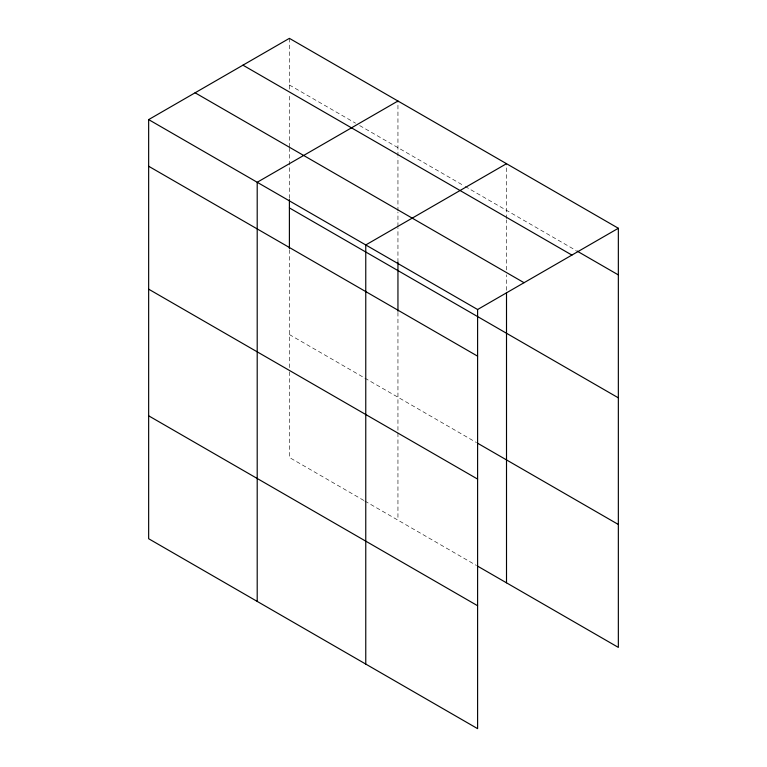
<?xml version="1.0" encoding="UTF-8"?>
<svg xmlns="http://www.w3.org/2000/svg" width="767" height="767" viewBox="0 0 767 767"><rect width="100%" height="100%" fill="white"/><g stroke="black" fill="none" stroke-linecap="round" stroke-linejoin="round"><path stroke-width="0.58" stroke-dasharray="3.83 2.88" d="M289.399 198.365L289.399 166.142M289.399 164.953L289.399 148.242M289.399 147.043L289.399 94.542M397.948 262.228L397.948 227.617M397.948 226.428L397.948 212.104M397.948 210.915L397.948 157.216M397.948 156.017L397.948 101.023M506.508 290.29L506.508 274.778M506.508 270.003L506.508 219.889M506.508 218.691L506.508 163.697M289.399 84.993L355.562 123.19M359.694 125.577L464.112 185.863M465.147 186.458L575.892 250.397M289.399 334.556L363.836 377.527M364.862 378.131L476.518 442.588M363.836 500.448L289.399 457.477L289.399 369.167M364.862 501.052L476.518 565.509M397.948 312.399L397.948 431.84M397.948 433.029L397.948 520.151M289.399 38.35L289.399 89.768M289.399 249.726L289.399 367.968"/><path stroke-width="1.15" d="M397.948 262.228L397.948 311.21M477.601 479.087L477.601 309.523L148.654 119.604L148.654 538.731L477.601 728.65L477.601 479.087L148.654 289.169M506.508 292.678L506.508 582.824M477.553 566.113L618.346 647.396L618.346 228.269L289.399 38.35L148.654 119.604M397.948 101.023L257.204 182.278L257.204 601.405M506.508 163.697L365.763 244.951L365.763 664.078M477.601 309.523L618.346 228.269M576.928 250.991L618.346 274.912M242.947 65.166L571.904 255.085M195.096 92.788L524.053 282.707M289.399 207.915L618.346 397.833M148.654 166.247L477.601 356.166M477.553 443.192L618.346 524.475M148.654 415.81L477.601 605.729M289.399 199.554L289.399 248.537"/></g></svg>
